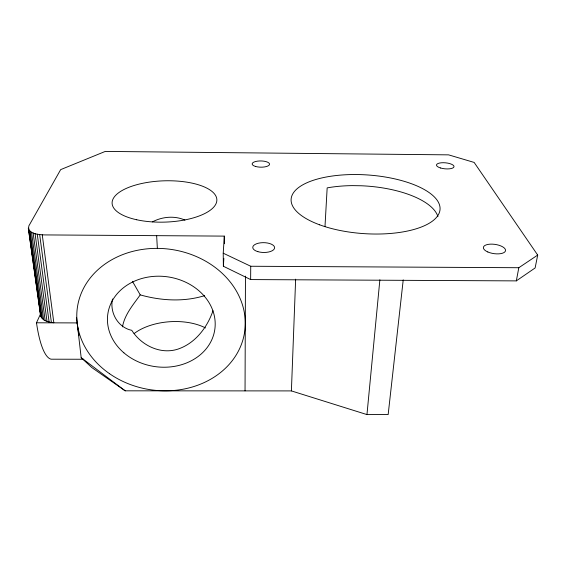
<?xml version="1.0" encoding="UTF-8"?>
<svg xmlns="http://www.w3.org/2000/svg" width="566" height="566" viewBox="0 0 566 566"><rect width="100%" height="100%" fill="white"/><g stroke="black" fill="none" stroke-linecap="round" stroke-linejoin="round"><path stroke-width="0.85" d="M245.043 390.88L245.46 276.102M250.639 279.576L250.731 266.253L223.23 253.193L224.313 236.114L44.976 234.918C39.493 234.749 26.68 234.02 28.873 225.848L60.668 169.623L105.276 151.419L448.583 154.858L474.138 162.428L537.7 255.075L535.118 267.959L516.319 280.885L250.639 279.576L223.379 266.253L223.23 253.193M403.225 279.894L388.163 414.567L366.959 414.581L291.398 390.908L295.643 279.151M324.997 226.478L327.162 187.884A74.061 30.104 4 0 1 352.278 185.627L361.15 185.761A74.061 30.104 4 0 1 437.935 216.7M223.379 266.253L223.853 258.393M366.959 414.581L379.871 279.781M112.507 298.968C109.528 312.482 117.834 327.502 131.786 330.332C141.634 345.918 161.855 355.476 179.74 348.472C196.112 342.154 207.425 326.936 212.993 310.748M122.482 326.872C124.626 314.618 133.194 304.72 140.226 294.886C161.027 300.737 183.809 302.117 204.623 295.643M516.319 280.885L518.817 267.718L537.7 255.075M83.704 359.254L51.181 359.198A77.429 18.685 -89.6 0 1 36.493 322.79L40.575 313.833M152.445 221.865C162.343 216.644 174.569 215.512 184.919 220.082M36.493 322.79L77.174 322.917L81.179 357.691L91.876 367.596L125.192 390.823L291.398 390.908M250.731 266.253L518.817 267.718M28.3 228.126L40.504 315.135C41.7 320.95 48.846 322.245 53.834 322.754L42.259 234.819M81.179 357.691L125.192 390.823M140.226 294.886L132.451 281.33M29.184 230.277L41.403 317.604M28.894 230.489L29.142 232.237M29.39 233.984L29.757 236.609M29.998 238.357L30.246 240.104M30.493 241.859L30.854 244.477M31.102 246.231L31.958 252.351M32.205 254.099L32.573 256.723M32.821 258.471L33.061 260.219M33.309 261.966L33.677 264.591M33.918 266.338L34.285 268.963M34.413 269.84L34.774 272.423M35.014 274.149L35.375 276.739M35.623 278.465L36.465 284.5M36.705 286.226L37.073 288.816M37.314 290.542L37.674 293.131M37.915 294.858L38.155 296.577M38.396 298.303L38.764 300.893M39.004 302.619L39.846 308.654M40.094 310.38L40.455 312.97M28.562 229.23L40.78 316.401M31.484 232.159L43.624 319.755M30.161 231.261L42.351 318.729M35.064 233.624L47.028 321.417M33.125 232.951L45.188 320.653M37.257 234.168L49.108 322.026M39.67 234.572L51.393 322.478M156.648 235.661L157.355 248.375M224.313 236.114L224.391 243.713M78.978 335.383A77.316 15.056 -89.6 0 1 78.667 333.607M78.37 331.775A77.316 15.056 -89.6 0 1 76.594 317.328M134.121 333.558A47.403 26.107 -3.7 0 1 205.479 327.926M109.599 373.744A84.525 70.92 8.4 0 0 244.54 332.631A84.525 70.92 8.4 0 0 128.949 252.443A84.525 70.92 8.4 0 0 109.599 373.744M123.855 352.795A54.053 45.322 8.3 0 0 213.587 334.994A54.053 45.322 8.3 0 0 146.502 277.375A54.053 45.322 8.3 0 0 123.855 352.795M136.703 219.757A52.397 20.645 -1.9 0 0 216.828 200.704A52.397 20.645 -1.9 0 0 139.929 183.908A52.397 20.645 -1.9 0 0 136.703 219.757M255.627 166.482A8.709 3.12 0.9 0 0 269.508 164.557A8.709 3.12 0.9 0 0 257.445 161.147A8.709 3.12 0.9 0 0 255.627 166.482M487.814 251.969A11.193 4.655 8.3 0 0 505.48 250.887A11.193 4.655 8.3 0 0 490.085 244.165A11.193 4.655 8.3 0 0 487.814 251.969M319.691 224.836A74.634 29.39 3.9 0 0 439.322 212.682A74.634 29.39 3.9 0 0 337.669 175.375A74.634 29.39 3.9 0 0 319.691 224.836M440.56 167.989A8.808 3.014 5.4 0 0 454.017 166.68A8.808 3.014 5.4 0 0 441.183 162.803A8.808 3.014 5.4 0 0 440.56 167.989M257.834 251.637A10.917 4.903 0.9 0 0 274.602 247.922A10.917 4.903 0.9 0 0 258.641 243.154A10.917 4.903 0.9 0 0 257.834 251.637"/></g></svg>
